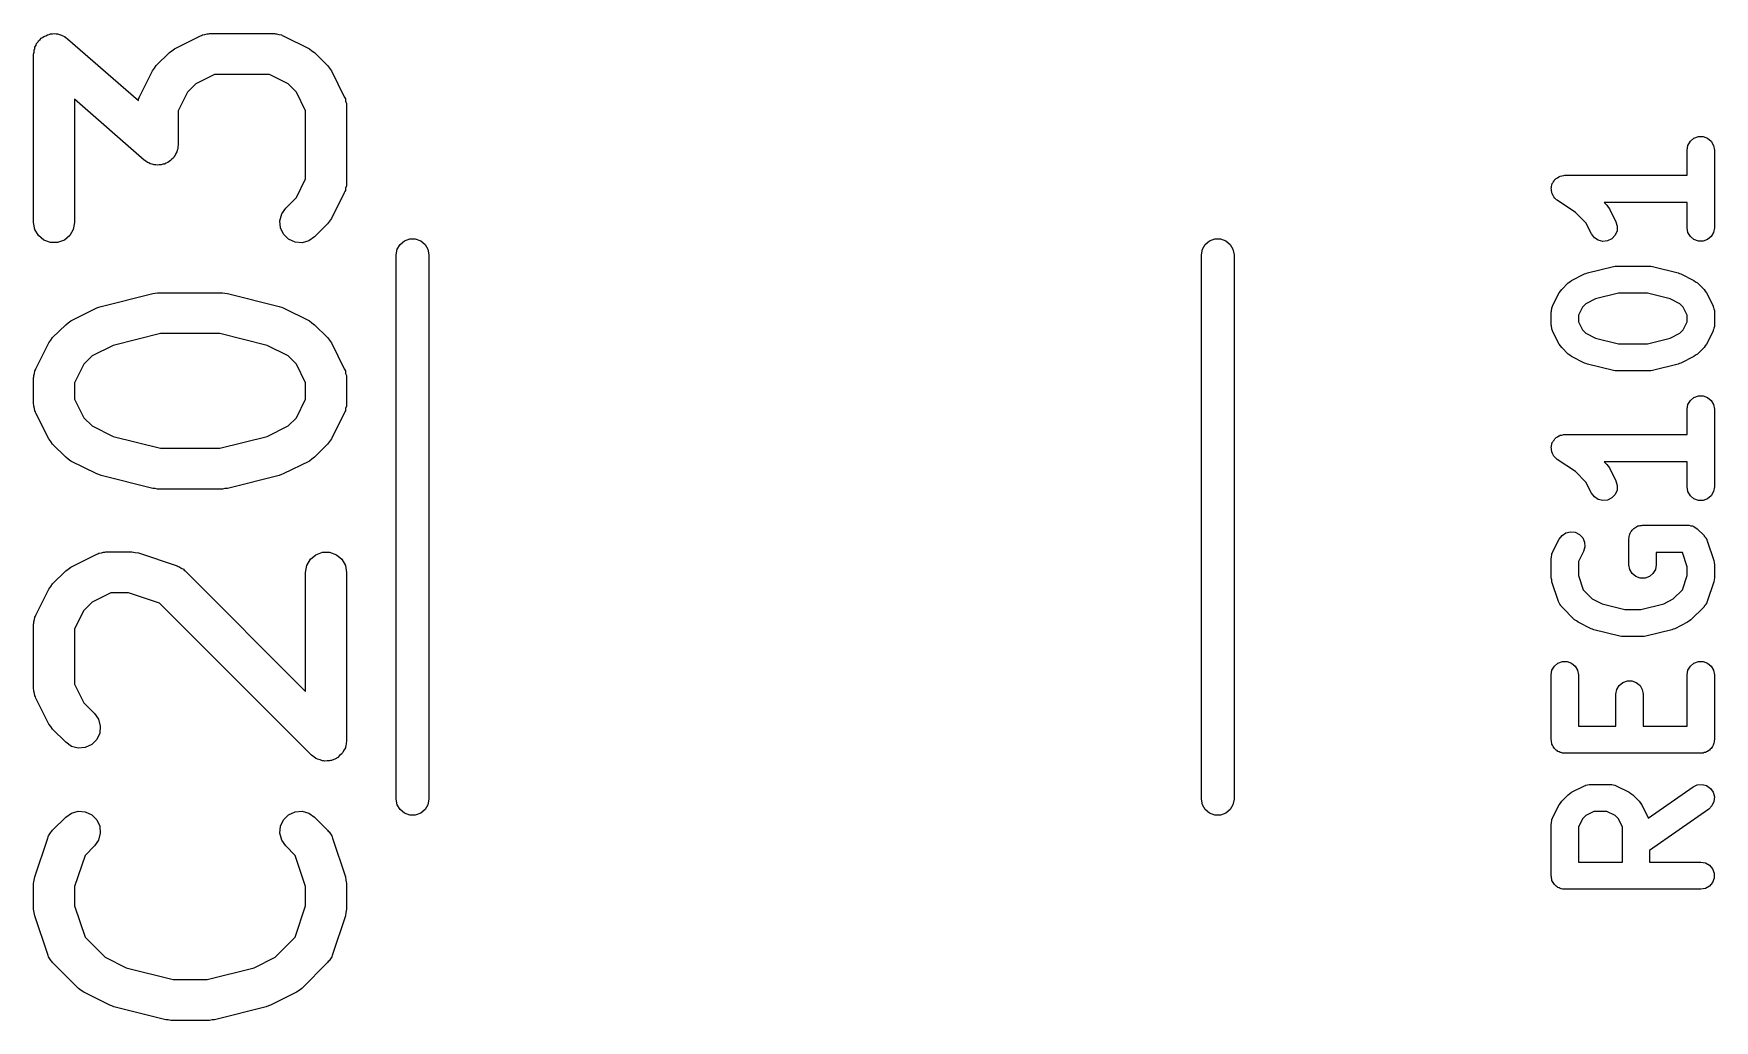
# Model space of a CAD drawing. Extents: x 142.1 to 238.7, y -137.2 to -60.7.
# Drawn here: x 162.21 to 168.39, y -72.69 to -69.07 of the extents above; entities that cross this region are included whole.
import ezdxf

# ---------------------------------------------------------------- set-up
doc = ezdxf.new("R2010")
doc.units = 0
doc.header["$MEASUREMENT"] = 0
doc.layers.add('BLACK', color=7, linetype='CONTINUOUS')

msp = doc.modelspace()

# ---------------------------------------------------------------- linework, layer by layer
at = {"layer": 'Black'}
for p, q in [((162.235, -69.0835), (162.24, -69.0807)), ((162.24, -69.0807), (162.245, -69.077)), ((162.245, -69.077), (162.252, -69.0744)), ((162.252, -69.0744), (162.258, -69.0709)), ((162.258, -69.0709), (162.264, -69.07)), ((162.264, -69.07), (162.269, -69.068)), ((162.269, -69.068), (162.277, -69.068)), ((162.277, -69.068), (162.284, -69.0669)), ((162.284, -69.0669), (162.29, -69.068)), ((162.29, -69.068), (162.295, -69.068)), ((162.295, -69.068), (162.302, -69.0706)), ((162.302, -69.0706), (162.309, -69.072)), ((162.309, -69.072), (162.314, -69.075)), ((162.314, -69.075), (162.32, -69.077)), ((162.32, -69.077), (162.325, -69.0817)), ((162.725, -69.1224), (162.82, -69.0748)), ((162.82, -69.0748), (162.824, -69.0736)), ((162.824, -69.0736), (162.828, -69.0714)), ((162.828, -69.0714), (162.837, -69.0699)), ((162.837, -69.0699), (162.845, -69.0674)), ((162.845, -69.0674), (162.85, -69.0677)), ((162.85, -69.0677), (162.854, -69.0669)), ((162.854, -69.0669), (163.092, -69.0669)), ((163.092, -69.0669), (163.096, -69.0677)), ((163.096, -69.0677), (163.1, -69.0674)), ((163.1, -69.0674), (163.109, -69.0699)), ((163.109, -69.0699), (163.118, -69.0714)), ((163.118, -69.0714), (163.121, -69.0736)), ((163.121, -69.0736), (163.125, -69.0748)), ((163.125, -69.0748), (163.221, -69.1224)), ((162.207, -69.1419), (162.209, -69.1347)), ((162.207, -69.761), (162.207, -69.1419)), ((162.209, -69.1274), (162.211, -69.122)), ((162.209, -69.1347), (162.209, -69.1274)), ((162.211, -69.122), (162.212, -69.1163)), ((162.212, -69.1163), (162.216, -69.1099)), ((162.216, -69.1099), (162.218, -69.1031)), ((162.218, -69.1031), (162.222, -69.0987)), ((162.222, -69.0987), (162.225, -69.0937)), ((162.225, -69.0937), (162.231, -69.089)), ((162.231, -69.089), (162.235, -69.0835)), ((162.325, -69.0817), (162.332, -69.0855)), ((162.332, -69.0855), (162.592, -69.313)), ((162.658, -69.1841), (162.706, -69.1365)), ((162.706, -69.1365), (162.715, -69.1296)), ((162.715, -69.1296), (162.725, -69.1224)), ((163.221, -69.1224), (163.23, -69.1296)), ((163.23, -69.1296), (163.24, -69.1365)), ((163.24, -69.1365), (163.288, -69.1841)), ((162.596, -69.2988), (162.644, -69.2036)), ((162.644, -69.2036), (162.651, -69.1939)), ((162.651, -69.1939), (162.658, -69.1841)), ((163.288, -69.1841), (163.295, -69.1939)), ((163.295, -69.1939), (163.302, -69.2036)), ((163.302, -69.2036), (163.349, -69.2988)), ((162.803, -69.2512), (162.773, -69.2816)), ((162.872, -69.2169), (162.803, -69.2512)), ((163.074, -69.2169), (162.872, -69.2169)), ((163.143, -69.2512), (163.074, -69.2169)), ((163.173, -69.2816), (163.143, -69.2512)), ((162.614, -69.5317), (162.357, -69.3072)), ((162.357, -69.3072), (162.357, -69.761)), ((162.592, -69.313), (162.593, -69.3067)), ((162.593, -69.3067), (162.595, -69.303)), ((162.595, -69.303), (162.596, -69.2988)), ((162.773, -69.2816), (162.738, -69.3501)), ((163.207, -69.3501), (163.173, -69.2816)), ((163.349, -69.2988), (163.351, -69.303)), ((163.351, -69.303), (163.353, -69.3067)), ((163.353, -69.3067), (163.354, -69.3154)), ((163.354, -69.3154), (163.357, -69.3238)), ((163.357, -69.3238), (163.357, -69.3281)), ((163.357, -69.3281), (163.357, -69.3324)), ((162.738, -69.3501), (162.738, -69.4752)), ((163.207, -69.6004), (163.207, -69.3501)), ((163.357, -69.3324), (163.357, -69.6181)), ((168.298, -69.4626), (168.311, -69.4515)), ((168.311, -69.4515), (168.328, -69.4455)), ((168.328, -69.4455), (168.345, -69.4455)), ((168.345, -69.4455), (168.361, -69.4515)), ((168.361, -69.4515), (168.374, -69.4626)), ((162.73, -69.5072), (162.727, -69.5141)), ((162.734, -69.5009), (162.73, -69.5072)), ((162.735, -69.4952), (162.734, -69.5009)), ((162.737, -69.4898), (162.735, -69.4952)), ((162.738, -69.4752), (162.737, -69.4825)), ((162.737, -69.4825), (162.737, -69.4898)), ((168.286, -69.4948), (168.289, -69.4777)), ((168.286, -69.5876), (168.286, -69.4948)), ((168.289, -69.4777), (168.298, -69.4626)), ((168.374, -69.4626), (168.383, -69.4777)), ((168.383, -69.4777), (168.386, -69.4948)), ((168.386, -69.4948), (168.386, -69.7805)), ((162.62, -69.5355), (162.614, -69.5317)), ((162.626, -69.5402), (162.62, -69.5355)), ((162.631, -69.5422), (162.626, -69.5402)), ((162.636, -69.5452), (162.631, -69.5422)), ((162.643, -69.5466), (162.636, -69.5452)), ((162.65, -69.5491), (162.643, -69.5466)), ((162.656, -69.5491), (162.65, -69.5491)), ((162.662, -69.5502), (162.656, -69.5491)), ((162.669, -69.5491), (162.662, -69.5502)), ((162.676, -69.5491), (162.669, -69.5491)), ((162.682, -69.5471), (162.676, -69.5491)), ((162.688, -69.5462), (162.682, -69.5471)), ((162.694, -69.5427), (162.688, -69.5462)), ((162.701, -69.5402), (162.694, -69.5427)), ((162.705, -69.5365), (162.701, -69.5402)), ((162.71, -69.5337), (162.705, -69.5365)), ((162.715, -69.5282), (162.71, -69.5337)), ((162.721, -69.5234), (162.715, -69.5282)), ((162.724, -69.5184), (162.721, -69.5234)), ((162.727, -69.5141), (162.724, -69.5184)), ((163.173, -69.6689), (163.207, -69.6004)), ((163.354, -69.6351), (163.353, -69.6437)), ((163.357, -69.6267), (163.354, -69.6351)), ((163.357, -69.6181), (163.357, -69.6224)), ((163.357, -69.6224), (163.357, -69.6267)), ((167.786, -69.6344), (167.787, -69.6317)), ((167.787, -69.6403), (167.786, -69.6344)), ((167.787, -69.6289), (167.789, -69.6233)), ((167.787, -69.6317), (167.787, -69.6289)), ((167.789, -69.6233), (167.79, -69.6175)), ((167.79, -69.6175), (167.792, -69.6152)), ((167.792, -69.6152), (167.793, -69.6126)), ((167.793, -69.6126), (167.797, -69.608)), ((167.797, -69.608), (167.8, -69.6031)), ((167.8, -69.6031), (167.802, -69.6014)), ((167.802, -69.6014), (167.804, -69.5993)), ((167.804, -69.5993), (167.809, -69.5963)), ((167.809, -69.5963), (167.814, -69.5928)), ((167.814, -69.5928), (167.817, -69.592)), ((167.817, -69.592), (167.819, -69.5906)), ((167.819, -69.5906), (167.825, -69.5896)), ((167.825, -69.5896), (167.831, -69.5879)), ((167.831, -69.5879), (167.833, -69.5881)), ((167.833, -69.5881), (167.836, -69.5876)), ((167.836, -69.5876), (168.286, -69.5876)), ((163.134, -69.7079), (163.173, -69.6689)), ((163.349, -69.6516), (163.302, -69.7469)), ((163.351, -69.6475), (163.349, -69.6516)), ((163.353, -69.6437), (163.351, -69.6475)), ((167.787, -69.6463), (167.787, -69.6403)), ((167.788, -69.6489), (167.787, -69.6463)), ((167.788, -69.6517), (167.788, -69.6489)), ((167.791, -69.657), (167.788, -69.6517)), ((167.793, -69.6626), (167.791, -69.657)), ((167.795, -69.6647), (167.793, -69.6626)), ((167.796, -69.6672), (167.795, -69.6647)), ((167.8, -69.6714), (167.796, -69.6672)), ((167.804, -69.6759), (167.8, -69.6714)), ((167.806, -69.6773), (167.804, -69.6759)), ((167.808, -69.6792), (167.806, -69.6773)), ((167.876, -69.7241), (167.808, -69.6792)), ((168.286, -69.6876), (167.981, -69.6876)), ((167.981, -69.6876), (167.991, -69.6975)), ((167.991, -69.6975), (167.995, -69.7041)), ((168.286, -69.7805), (168.286, -69.6876)), ((163.112, -69.7544), (163.119, -69.7293)), ((163.115, -69.7804), (163.112, -69.7544)), ((163.119, -69.7293), (163.134, -69.7079)), ((163.295, -69.7565), (163.288, -69.7664)), ((163.302, -69.7469), (163.295, -69.7565)), ((167.914, -69.7625), (167.876, -69.7241)), ((167.995, -69.7041), (168, -69.7105)), ((168, -69.7105), (168.024, -69.7581)), ((168.024, -69.7581), (168.029, -69.7748)), ((162.212, -69.7866), (162.207, -69.761)), ((162.225, -69.8092), (162.212, -69.7866)), ((162.245, -69.8259), (162.225, -69.8092)), ((162.34, -69.8092), (162.32, -69.8259)), ((162.353, -69.7866), (162.34, -69.8092)), ((162.357, -69.761), (162.353, -69.7866)), ((163.126, -69.804), (163.115, -69.7804)), ((163.144, -69.8224), (163.126, -69.804)), ((163.168, -69.8334), (163.144, -69.8224)), ((163.24, -69.814), (163.219, -69.8289)), ((163.288, -69.7664), (163.24, -69.814)), ((163.57, -69.828), (163.59, -69.8209)), ((163.59, -69.8209), (163.61, -69.8209)), ((163.61, -69.8209), (163.63, -69.828)), ((166.53, -69.828), (166.55, -69.8209)), ((166.55, -69.8209), (166.57, -69.8209)), ((166.57, -69.8209), (166.59, -69.828)), ((167.934, -69.8028), (167.914, -69.7625)), ((167.945, -69.8168), (167.934, -69.8028)), ((167.959, -69.8264), (167.945, -69.8168)), ((168.009, -69.8206), (167.993, -69.8284)), ((168.021, -69.808), (168.009, -69.8206)), ((168.028, -69.7921), (168.021, -69.808)), ((168.029, -69.7748), (168.028, -69.7921)), ((168.289, -69.7976), (168.286, -69.7805)), ((168.298, -69.8126), (168.289, -69.7976)), ((168.311, -69.8238), (168.298, -69.8126)), ((168.374, -69.8126), (168.361, -69.8238)), ((168.383, -69.7976), (168.374, -69.8126)), ((168.386, -69.7805), (168.383, -69.7976)), ((162.269, -69.8348), (162.245, -69.8259)), ((162.295, -69.8348), (162.269, -69.8348)), ((162.32, -69.8259), (162.295, -69.8348)), ((163.194, -69.8357), (163.168, -69.8334)), ((163.219, -69.8289), (163.194, -69.8357)), ((163.54, -69.88), (163.544, -69.8595)), ((163.54, -71.88), (163.54, -69.88)), ((163.544, -69.8595), (163.554, -69.8414)), ((163.554, -69.8414), (163.57, -69.828)), ((163.63, -69.828), (163.646, -69.8414)), ((163.646, -69.8414), (163.656, -69.8595)), ((163.656, -69.8595), (163.66, -69.88)), ((163.66, -69.88), (163.66, -71.88)), ((166.5, -69.88), (166.504, -69.8595)), ((166.5, -71.88), (166.5, -69.88)), ((166.504, -69.8595), (166.514, -69.8414)), ((166.514, -69.8414), (166.53, -69.828)), ((166.59, -69.828), (166.606, -69.8414)), ((166.606, -69.8414), (166.616, -69.8595)), ((166.616, -69.8595), (166.62, -69.88)), ((166.62, -69.88), (166.62, -71.88)), ((167.976, -69.8304), (167.959, -69.8264)), ((167.993, -69.8284), (167.976, -69.8304)), ((168.328, -69.8297), (168.311, -69.8238)), ((168.345, -69.8297), (168.328, -69.8297)), ((168.361, -69.8238), (168.345, -69.8297)), ((167.919, -69.9463), (168.015, -69.9224)), ((168.015, -69.9224), (168.021, -69.922)), ((168.021, -69.922), (168.027, -69.921)), ((168.027, -69.921), (168.146, -69.921)), ((168.146, -69.921), (168.152, -69.922)), ((168.152, -69.922), (168.158, -69.9224)), ((168.158, -69.9224), (168.253, -69.9463)), ((167.82, -70.0136), (167.825, -70.007)), ((167.825, -70.007), (167.848, -69.9832)), ((167.848, -69.9832), (167.855, -69.9786)), ((167.855, -69.9786), (167.861, -69.9738)), ((167.861, -69.9738), (167.909, -69.95)), ((167.909, -69.95), (167.914, -69.9485)), ((167.914, -69.9485), (167.919, -69.9463)), ((168.253, -69.9463), (168.258, -69.9485)), ((168.258, -69.9485), (168.263, -69.95)), ((168.263, -69.95), (168.311, -69.9738)), ((168.311, -69.9738), (168.317, -69.9786)), ((168.317, -69.9786), (168.324, -69.9832)), ((168.324, -69.9832), (168.348, -70.007)), ((168.348, -70.007), (168.352, -70.0136)), ((162.447, -70.0725), (162.455, -70.0691)), ((162.455, -70.0691), (162.645, -70.0215)), ((162.645, -70.0215), (162.654, -70.0209)), ((162.654, -70.0209), (162.663, -70.0193)), ((162.663, -70.0193), (162.901, -70.0193)), ((162.901, -70.0193), (162.91, -70.0209)), ((162.91, -70.0209), (162.92, -70.0215)), ((162.92, -70.0215), (163.11, -70.0691)), ((163.11, -70.0691), (163.118, -70.0725)), ((167.791, -70.0676), (167.815, -70.02)), ((167.791, -70.0704), (167.791, -70.0676)), ((167.815, -70.02), (167.82, -70.0136)), ((167.913, -70.0597), (167.901, -70.072)), ((167.949, -70.0419), (167.913, -70.0597)), ((168.033, -70.021), (167.949, -70.0419)), ((168.14, -70.021), (168.033, -70.021)), ((168.224, -70.0419), (168.14, -70.021)), ((168.259, -70.0597), (168.224, -70.0419)), ((168.271, -70.072), (168.259, -70.0597)), ((168.352, -70.0136), (168.357, -70.02)), ((168.357, -70.02), (168.381, -70.0676)), ((168.381, -70.0676), (168.382, -70.0704)), ((162.325, -70.1365), (162.334, -70.1296)), ((162.334, -70.1296), (162.344, -70.1224)), ((162.344, -70.1224), (162.439, -70.0748)), ((162.439, -70.0748), (162.447, -70.0725)), ((163.118, -70.0725), (163.125, -70.0748)), ((163.125, -70.0748), (163.221, -70.1224)), ((163.221, -70.1224), (163.23, -70.1296)), ((163.23, -70.1296), (163.24, -70.1365)), ((167.786, -70.09), (167.787, -70.0872)), ((167.786, -70.1376), (167.786, -70.09)), ((167.787, -70.0843), (167.788, -70.0787)), ((167.787, -70.0872), (167.787, -70.0843)), ((167.788, -70.0787), (167.789, -70.0729)), ((167.789, -70.0729), (167.791, -70.0704)), ((167.901, -70.072), (167.886, -70.1018)), ((167.886, -70.1018), (167.886, -70.1258)), ((167.886, -70.1258), (167.901, -70.1556)), ((168.286, -70.1018), (168.271, -70.072)), ((168.271, -70.1556), (168.286, -70.1258)), ((168.286, -70.1258), (168.286, -70.1018)), ((168.382, -70.0704), (168.383, -70.0729)), ((168.383, -70.0729), (168.384, -70.0787)), ((168.384, -70.0787), (168.386, -70.0843)), ((168.386, -70.0843), (168.386, -70.0872)), ((168.386, -70.0872), (168.386, -70.09)), ((168.386, -70.09), (168.386, -70.1376)), ((162.27, -70.1939), (162.277, -70.1841)), ((162.277, -70.1841), (162.325, -70.1365)), ((162.673, -70.1693), (162.499, -70.2127)), ((162.892, -70.1693), (162.673, -70.1693)), ((163.066, -70.2127), (162.892, -70.1693)), ((163.24, -70.1365), (163.288, -70.1841)), ((163.288, -70.1841), (163.295, -70.1939)), ((167.787, -70.1405), (167.786, -70.1376)), ((167.787, -70.1433), (167.787, -70.1405)), ((167.788, -70.1489), (167.787, -70.1433)), ((167.789, -70.1547), (167.788, -70.1489)), ((167.791, -70.1572), (167.789, -70.1547)), ((167.791, -70.16), (167.791, -70.1572)), ((167.815, -70.2076), (167.791, -70.16)), ((167.901, -70.1556), (167.913, -70.168)), ((167.913, -70.168), (167.949, -70.1857)), ((167.949, -70.1857), (168.033, -70.2067)), ((168.14, -70.2067), (168.223, -70.1857)), ((168.223, -70.1857), (168.259, -70.168)), ((168.259, -70.168), (168.271, -70.1556)), ((168.381, -70.16), (168.357, -70.2076)), ((168.382, -70.1572), (168.381, -70.16)), ((168.383, -70.1547), (168.382, -70.1572)), ((168.384, -70.1489), (168.383, -70.1547)), ((168.386, -70.1433), (168.384, -70.1489)), ((168.386, -70.1376), (168.386, -70.1405)), ((168.386, -70.1405), (168.386, -70.1433)), ((162.215, -70.2988), (162.263, -70.2036)), ((162.263, -70.2036), (162.27, -70.1939)), ((162.422, -70.2512), (162.392, -70.2816)), ((162.499, -70.2127), (162.422, -70.2512)), ((163.143, -70.2512), (163.066, -70.2127)), ((163.173, -70.2816), (163.143, -70.2512)), ((163.295, -70.1939), (163.302, -70.2036)), ((163.302, -70.2036), (163.349, -70.2988)), ((167.82, -70.214), (167.815, -70.2076)), ((167.825, -70.2206), (167.82, -70.214)), ((167.848, -70.2444), (167.825, -70.2206)), ((167.855, -70.249), (167.848, -70.2444)), ((167.861, -70.2538), (167.855, -70.249)), ((167.909, -70.2776), (167.861, -70.2538)), ((168.033, -70.2067), (168.14, -70.2067)), ((168.311, -70.2538), (168.263, -70.2776)), ((168.317, -70.249), (168.311, -70.2538)), ((168.324, -70.2444), (168.317, -70.249)), ((168.348, -70.2206), (168.324, -70.2444)), ((168.352, -70.214), (168.348, -70.2206)), ((168.357, -70.2076), (168.352, -70.214)), ((162.208, -70.3238), (162.21, -70.3154)), ((162.21, -70.3154), (162.212, -70.3067)), ((162.212, -70.3067), (162.214, -70.303)), ((162.214, -70.303), (162.215, -70.2988)), ((162.392, -70.2816), (162.357, -70.3501)), ((163.207, -70.3501), (163.173, -70.2816)), ((163.349, -70.2988), (163.351, -70.303)), ((163.351, -70.303), (163.353, -70.3067)), ((163.353, -70.3067), (163.354, -70.3154)), ((163.354, -70.3154), (163.357, -70.3238)), ((167.914, -70.2791), (167.909, -70.2776)), ((167.919, -70.2814), (167.914, -70.2791)), ((168.015, -70.3052), (167.919, -70.2814)), ((168.021, -70.3056), (168.015, -70.3052)), ((168.027, -70.3067), (168.021, -70.3056)), ((168.146, -70.3067), (168.027, -70.3067)), ((168.152, -70.3056), (168.146, -70.3067)), ((168.158, -70.3052), (168.152, -70.3056)), ((168.253, -70.2814), (168.158, -70.3052)), ((168.258, -70.2791), (168.253, -70.2814)), ((168.263, -70.2776), (168.258, -70.2791)), ((162.207, -70.3324), (162.208, -70.3281)), ((162.207, -70.4276), (162.207, -70.3324)), ((162.208, -70.3281), (162.208, -70.3238)), ((162.357, -70.3501), (162.357, -70.4099)), ((163.207, -70.4099), (163.207, -70.3501)), ((163.357, -70.3238), (163.357, -70.3281)), ((163.357, -70.3281), (163.357, -70.3324)), ((163.357, -70.3324), (163.357, -70.4276)), ((162.208, -70.4319), (162.207, -70.4276)), ((162.208, -70.4362), (162.208, -70.4319)), ((162.21, -70.4446), (162.208, -70.4362)), ((162.357, -70.4099), (162.392, -70.4784)), ((163.173, -70.4784), (163.207, -70.4099)), ((163.357, -70.4362), (163.354, -70.4446)), ((163.357, -70.4276), (163.357, -70.4319)), ((163.357, -70.4319), (163.357, -70.4362)), ((168.286, -70.4471), (168.289, -70.43)), ((168.289, -70.43), (168.298, -70.415)), ((168.298, -70.415), (168.311, -70.4038)), ((168.311, -70.4038), (168.328, -70.3979)), ((168.328, -70.3979), (168.345, -70.3979)), ((168.345, -70.3979), (168.361, -70.4038)), ((168.361, -70.4038), (168.374, -70.415)), ((168.374, -70.415), (168.383, -70.43)), ((168.383, -70.43), (168.386, -70.4471)), ((162.212, -70.4533), (162.21, -70.4446)), ((162.214, -70.457), (162.212, -70.4533)), ((162.215, -70.4612), (162.214, -70.457)), ((162.263, -70.5564), (162.215, -70.4612)), ((162.392, -70.4784), (162.422, -70.5088)), ((163.143, -70.5088), (163.173, -70.4784)), ((163.349, -70.4612), (163.302, -70.5564)), ((163.351, -70.457), (163.349, -70.4612)), ((163.353, -70.4533), (163.351, -70.457)), ((163.354, -70.4446), (163.353, -70.4533)), ((168.286, -70.54), (168.286, -70.4471)), ((168.386, -70.4471), (168.386, -70.7329)), ((162.27, -70.5661), (162.263, -70.5564)), ((162.422, -70.5088), (162.499, -70.5473)), ((162.499, -70.5473), (162.673, -70.5907)), ((162.892, -70.5907), (163.066, -70.5473)), ((163.066, -70.5473), (163.143, -70.5088)), ((163.302, -70.5564), (163.295, -70.5661)), ((167.793, -70.565), (167.797, -70.5604)), ((167.797, -70.5604), (167.8, -70.5555)), ((167.8, -70.5555), (167.802, -70.5538)), ((167.802, -70.5538), (167.804, -70.5517)), ((167.804, -70.5517), (167.809, -70.5487)), ((167.809, -70.5487), (167.814, -70.5452)), ((167.814, -70.5452), (167.817, -70.5444)), ((167.817, -70.5444), (167.819, -70.543)), ((167.819, -70.543), (167.825, -70.542)), ((167.825, -70.542), (167.831, -70.5403)), ((167.831, -70.5403), (167.833, -70.5405)), ((167.833, -70.5405), (167.836, -70.54)), ((167.836, -70.54), (168.286, -70.54)), ((162.277, -70.5759), (162.27, -70.5661)), ((162.325, -70.6235), (162.277, -70.5759)), ((162.334, -70.6304), (162.325, -70.6235)), ((162.673, -70.5907), (162.892, -70.5907)), ((163.24, -70.6235), (163.23, -70.6304)), ((163.288, -70.5759), (163.24, -70.6235)), ((163.295, -70.5661), (163.288, -70.5759)), ((167.786, -70.5868), (167.787, -70.5841)), ((167.787, -70.5927), (167.786, -70.5868)), ((167.787, -70.5813), (167.789, -70.5757)), ((167.787, -70.5841), (167.787, -70.5813)), ((167.787, -70.5987), (167.787, -70.5927)), ((167.788, -70.6013), (167.787, -70.5987)), ((167.788, -70.604), (167.788, -70.6013)), ((167.791, -70.6094), (167.788, -70.604)), ((167.789, -70.5757), (167.79, -70.5699)), ((167.79, -70.5699), (167.792, -70.5676)), ((167.793, -70.615), (167.791, -70.6094)), ((167.792, -70.5676), (167.793, -70.565)), ((167.795, -70.6171), (167.793, -70.615)), ((167.796, -70.6196), (167.795, -70.6171)), ((167.8, -70.6237), (167.796, -70.6196)), ((167.804, -70.6283), (167.8, -70.6237)), ((162.344, -70.6376), (162.334, -70.6304)), ((162.439, -70.6852), (162.344, -70.6376)), ((162.447, -70.6875), (162.439, -70.6852)), ((162.455, -70.6909), (162.447, -70.6875)), ((163.118, -70.6875), (163.11, -70.6909)), ((163.125, -70.6852), (163.118, -70.6875)), ((163.221, -70.6376), (163.125, -70.6852)), ((163.23, -70.6304), (163.221, -70.6376)), ((167.806, -70.6297), (167.804, -70.6283)), ((167.808, -70.6316), (167.806, -70.6297)), ((167.876, -70.6765), (167.808, -70.6316)), ((167.914, -70.7149), (167.876, -70.6765)), ((168.286, -70.64), (167.981, -70.64)), ((167.981, -70.64), (167.991, -70.6499)), ((167.991, -70.6499), (167.995, -70.6564)), ((167.995, -70.6564), (168, -70.6629)), ((168, -70.6629), (168.024, -70.7105)), ((168.286, -70.7329), (168.286, -70.64)), ((162.645, -70.7385), (162.455, -70.6909)), ((162.654, -70.7391), (162.645, -70.7385)), ((162.663, -70.7407), (162.654, -70.7391)), ((162.901, -70.7407), (162.663, -70.7407)), ((162.91, -70.7391), (162.901, -70.7407)), ((162.92, -70.7385), (162.91, -70.7391)), ((163.11, -70.6909), (162.92, -70.7385)), ((167.934, -70.7552), (167.914, -70.7149)), ((168.028, -70.7445), (168.021, -70.7604)), ((168.024, -70.7105), (168.029, -70.7271)), ((168.029, -70.7271), (168.028, -70.7445)), ((168.289, -70.75), (168.286, -70.7329)), ((168.386, -70.7329), (168.383, -70.75)), ((167.945, -70.7692), (167.934, -70.7552)), ((167.959, -70.7787), (167.945, -70.7692)), ((167.976, -70.7828), (167.959, -70.7787)), ((167.993, -70.7808), (167.976, -70.7828)), ((168.009, -70.773), (167.993, -70.7808)), ((168.021, -70.7604), (168.009, -70.773)), ((168.298, -70.765), (168.289, -70.75)), ((168.311, -70.7762), (168.298, -70.765)), ((168.328, -70.7821), (168.311, -70.7762)), ((168.345, -70.7821), (168.328, -70.7821)), ((168.361, -70.7762), (168.345, -70.7821)), ((168.374, -70.765), (168.361, -70.7762)), ((168.383, -70.75), (168.374, -70.765)), ((167.791, -70.9724), (167.815, -70.9248)), ((167.815, -70.9248), (167.826, -70.9108)), ((167.826, -70.9108), (167.84, -70.9013)), ((167.84, -70.9013), (167.857, -70.8972)), ((167.857, -70.8972), (167.874, -70.8992)), ((167.874, -70.8992), (167.89, -70.907)), ((167.89, -70.907), (167.902, -70.9196)), ((167.902, -70.9196), (167.909, -70.9355)), ((168.072, -70.9233), (168.073, -70.919)), ((168.072, -71.0186), (168.072, -70.9233)), ((168.073, -70.9146), (168.074, -70.9105)), ((168.073, -70.919), (168.073, -70.9146)), ((168.074, -70.9105), (168.075, -70.9062)), ((168.075, -70.9062), (168.077, -70.9024)), ((168.077, -70.9024), (168.079, -70.8983)), ((168.079, -70.8983), (168.081, -70.895)), ((168.081, -70.895), (168.084, -70.8912)), ((168.084, -70.8912), (168.087, -70.8884)), ((168.087, -70.8884), (168.09, -70.885)), ((168.09, -70.885), (168.094, -70.8828)), ((168.094, -70.8828), (168.097, -70.88)), ((168.097, -70.88), (168.101, -70.8785)), ((168.101, -70.8785), (168.105, -70.8763)), ((168.105, -70.8763), (168.109, -70.8756)), ((168.109, -70.8756), (168.113, -70.8741)), ((168.113, -70.8741), (168.118, -70.8741)), ((168.118, -70.8741), (168.122, -70.8733)), ((168.122, -70.8733), (168.289, -70.8733)), ((168.289, -70.8733), (168.291, -70.8737)), ((168.291, -70.8737), (168.293, -70.8735)), ((168.293, -70.8735), (168.299, -70.8752)), ((168.299, -70.8752), (168.306, -70.8763)), ((168.306, -70.8763), (168.308, -70.8774)), ((168.308, -70.8774), (168.31, -70.878)), ((168.31, -70.878), (168.315, -70.8818)), ((168.315, -70.8818), (168.321, -70.885)), ((168.321, -70.885), (168.322, -70.8867)), ((168.322, -70.8867), (168.324, -70.888)), ((168.324, -70.888), (168.348, -70.9118)), ((168.348, -70.9118), (168.349, -70.9141)), ((168.349, -70.9141), (168.352, -70.9161)), ((168.352, -70.9161), (168.354, -70.9212)), ((168.354, -70.9212), (168.358, -70.926)), ((168.358, -70.926), (168.358, -70.9288)), ((168.358, -70.9288), (168.36, -70.9313)), ((168.36, -70.9313), (168.384, -71.0028)), ((162.344, -71.0272), (162.439, -70.9796)), ((162.439, -70.9796), (162.443, -70.9784)), ((162.443, -70.9784), (162.447, -70.9762)), ((162.447, -70.9762), (162.456, -70.9747)), ((162.456, -70.9747), (162.464, -70.9722)), ((162.464, -70.9722), (162.469, -70.9724)), ((162.469, -70.9724), (162.473, -70.9717)), ((162.473, -70.9717), (162.568, -70.9717)), ((162.568, -70.9717), (162.58, -70.9738)), ((162.58, -70.9738), (162.592, -70.9755)), ((162.592, -70.9755), (162.735, -71.0231)), ((163.225, -70.9985), (163.245, -70.9817)), ((163.245, -70.9817), (163.269, -70.9728)), ((163.269, -70.9728), (163.295, -70.9728)), ((163.295, -70.9728), (163.32, -70.9817)), ((163.32, -70.9817), (163.34, -70.9985)), ((167.786, -70.9948), (167.787, -70.9919)), ((167.786, -71.0662), (167.786, -70.9948)), ((167.787, -70.989), (167.788, -70.9834)), ((167.787, -70.9919), (167.787, -70.989)), ((167.788, -70.9834), (167.789, -70.9777)), ((167.789, -70.9777), (167.791, -70.9752)), ((167.791, -70.9752), (167.791, -70.9724)), ((167.905, -70.9695), (167.886, -71.0066)), ((167.91, -70.9529), (167.905, -70.9695)), ((167.909, -70.9355), (167.91, -70.9529)), ((168.268, -70.9733), (168.172, -70.9733)), ((168.172, -70.9733), (168.172, -71.0186)), ((168.269, -70.9742), (168.268, -70.9733)), ((168.286, -71.0267), (168.269, -70.9742)), ((162.277, -71.0889), (162.325, -71.0413)), ((162.325, -71.0413), (162.334, -71.0344)), ((162.334, -71.0344), (162.344, -71.0272)), ((162.735, -71.0231), (162.738, -71.0252)), ((162.738, -71.0252), (162.743, -71.0263)), ((162.743, -71.0263), (162.75, -71.0314)), ((162.75, -71.0314), (162.758, -71.0355)), ((162.758, -71.0355), (162.76, -71.0388)), ((162.76, -71.0388), (162.764, -71.0413)), ((162.764, -71.0413), (163.207, -71.4846)), ((163.207, -71.0467), (163.212, -71.021)), ((163.207, -71.4846), (163.207, -71.0467)), ((163.212, -71.021), (163.225, -70.9985)), ((163.34, -70.9985), (163.353, -71.021)), ((163.353, -71.021), (163.357, -71.0467)), ((163.357, -71.0467), (163.357, -71.6657)), ((167.886, -71.0066), (167.886, -71.0581)), ((167.886, -71.0581), (167.904, -71.1106)), ((168.075, -71.0357), (168.072, -71.0186)), ((168.084, -71.0507), (168.075, -71.0357)), ((168.097, -71.0619), (168.084, -71.0507)), ((168.16, -71.0507), (168.147, -71.0619)), ((168.169, -71.0357), (168.16, -71.0507)), ((168.172, -71.0186), (168.169, -71.0357)), ((168.269, -71.1106), (168.286, -71.0581)), ((168.286, -71.0581), (168.286, -71.0267)), ((168.384, -71.0028), (168.385, -71.0107)), ((168.385, -71.0107), (168.386, -71.0186)), ((168.386, -71.0186), (168.386, -71.0662)), ((162.215, -71.2036), (162.263, -71.1084)), ((162.263, -71.1084), (162.27, -71.0987)), ((162.27, -71.0987), (162.277, -71.0889)), ((167.788, -71.0741), (167.786, -71.0662)), ((167.789, -71.082), (167.788, -71.0741)), ((167.813, -71.1534), (167.789, -71.082)), ((167.904, -71.1106), (167.937, -71.1441)), ((168.113, -71.0678), (168.097, -71.0619)), ((168.131, -71.0678), (168.113, -71.0678)), ((168.147, -71.0619), (168.131, -71.0678)), ((168.235, -71.1441), (168.269, -71.1106)), ((168.384, -71.082), (168.36, -71.1534)), ((168.385, -71.0741), (168.384, -71.082)), ((168.386, -71.0662), (168.385, -71.0741)), ((162.422, -71.1559), (162.392, -71.1863)), ((162.491, -71.1217), (162.422, -71.1559)), ((162.556, -71.1217), (162.491, -71.1217)), ((162.67, -71.1598), (162.556, -71.1217)), ((163.229, -71.7187), (162.67, -71.1598)), ((167.814, -71.156), (167.813, -71.1534)), ((167.815, -71.1587), (167.814, -71.156)), ((167.818, -71.1635), (167.815, -71.1587)), ((167.821, -71.1687), (167.818, -71.1635)), ((167.823, -71.1706), (167.821, -71.1687)), ((167.825, -71.173), (167.823, -71.1706)), ((167.872, -71.2206), (167.825, -71.173)), ((167.937, -71.1441), (167.973, -71.1619)), ((167.973, -71.1619), (168.057, -71.1829)), ((168.116, -71.1829), (168.2, -71.1619)), ((168.2, -71.1619), (168.235, -71.1441)), ((168.348, -71.173), (168.3, -71.2206)), ((168.349, -71.1706), (168.348, -71.173)), ((168.352, -71.1687), (168.349, -71.1706)), ((168.354, -71.1635), (168.352, -71.1687)), ((168.358, -71.1587), (168.354, -71.1635)), ((168.36, -71.1534), (168.358, -71.156)), ((168.358, -71.156), (168.358, -71.1587)), ((162.207, -71.2371), (162.208, -71.2329)), ((162.207, -71.4752), (162.207, -71.2371)), ((162.208, -71.2286), (162.21, -71.2201)), ((162.208, -71.2329), (162.208, -71.2286)), ((162.21, -71.2201), (162.212, -71.2115)), ((162.212, -71.2115), (162.214, -71.2077)), ((162.214, -71.2077), (162.215, -71.2036)), ((162.392, -71.1863), (162.357, -71.2548)), ((167.879, -71.2252), (167.872, -71.2206)), ((167.885, -71.23), (167.879, -71.2252)), ((167.933, -71.2538), (167.885, -71.23)), ((168.057, -71.1829), (168.116, -71.1829)), ((168.287, -71.23), (168.24, -71.2538)), ((168.294, -71.2252), (168.287, -71.23)), ((168.3, -71.2206), (168.294, -71.2252)), ((162.357, -71.2548), (162.357, -71.4575)), ((167.938, -71.2553), (167.933, -71.2538)), ((167.943, -71.2576), (167.938, -71.2553)), ((168.038, -71.2814), (167.943, -71.2576)), ((168.044, -71.2818), (168.038, -71.2814)), ((168.05, -71.2829), (168.044, -71.2818)), ((168.122, -71.2829), (168.05, -71.2829)), ((168.128, -71.2818), (168.122, -71.2829)), ((168.134, -71.2814), (168.128, -71.2818)), ((168.229, -71.2576), (168.134, -71.2814)), ((168.234, -71.2553), (168.229, -71.2576)), ((168.24, -71.2538), (168.234, -71.2553)), ((167.786, -71.4233), (167.789, -71.4062)), ((167.786, -71.6614), (167.786, -71.4233)), ((167.789, -71.4062), (167.798, -71.3912)), ((167.798, -71.3912), (167.811, -71.38)), ((167.811, -71.38), (167.828, -71.3741)), ((167.828, -71.3741), (167.845, -71.3741)), ((167.845, -71.3741), (167.861, -71.38)), ((167.861, -71.38), (167.874, -71.3912)), ((167.874, -71.3912), (167.883, -71.4062)), ((167.883, -71.4062), (167.886, -71.4233)), ((167.886, -71.4233), (167.886, -71.6114)), ((168.286, -71.4233), (168.289, -71.4062)), ((168.286, -71.6114), (168.286, -71.4233)), ((168.289, -71.4062), (168.298, -71.3912)), ((168.298, -71.3912), (168.311, -71.38)), ((168.311, -71.38), (168.328, -71.3741)), ((168.328, -71.3741), (168.345, -71.3741)), ((168.345, -71.3741), (168.361, -71.38)), ((168.361, -71.38), (168.374, -71.3912)), ((168.374, -71.3912), (168.383, -71.4062)), ((168.383, -71.4062), (168.386, -71.4233)), ((168.386, -71.4233), (168.386, -71.6614)), ((162.208, -71.4795), (162.207, -71.4752)), ((162.208, -71.4838), (162.208, -71.4795)), ((162.21, -71.4922), (162.208, -71.4838)), ((162.357, -71.4575), (162.392, -71.526)), ((168.024, -71.4948), (168.027, -71.4777)), ((168.027, -71.4777), (168.036, -71.4626)), ((168.036, -71.4626), (168.049, -71.4515)), ((168.049, -71.4515), (168.066, -71.4455)), ((168.066, -71.4455), (168.083, -71.4455)), ((168.083, -71.4455), (168.099, -71.4515)), ((168.099, -71.4515), (168.113, -71.4626)), ((168.113, -71.4626), (168.121, -71.4777)), ((168.121, -71.4777), (168.124, -71.4948)), ((162.212, -71.5009), (162.21, -71.4922)), ((162.214, -71.5046), (162.212, -71.5009)), ((162.215, -71.5088), (162.214, -71.5046)), ((162.263, -71.604), (162.215, -71.5088)), ((162.392, -71.526), (162.431, -71.5651)), ((168.024, -71.6114), (168.024, -71.4948)), ((168.124, -71.4948), (168.124, -71.6114)), ((162.27, -71.6137), (162.263, -71.604)), ((162.277, -71.6235), (162.27, -71.6137)), ((162.431, -71.5651), (162.446, -71.5864)), ((162.446, -71.5864), (162.452, -71.6116)), ((162.452, -71.6116), (162.45, -71.6375)), ((167.886, -71.6114), (168.024, -71.6114)), ((168.124, -71.6114), (168.286, -71.6114)), ((162.325, -71.6711), (162.277, -71.6235)), ((162.346, -71.6861), (162.325, -71.6711)), ((162.439, -71.6611), (162.421, -71.6795)), ((162.45, -71.6375), (162.439, -71.6611)), ((163.356, -71.6754), (163.355, -71.6851)), ((163.357, -71.6657), (163.356, -71.6754)), ((167.787, -71.6657), (167.786, -71.6614)), ((167.787, -71.6701), (167.787, -71.6657)), ((167.788, -71.6742), (167.787, -71.6701)), ((167.789, -71.6785), (167.788, -71.6742)), ((168.384, -71.6742), (168.383, -71.6785)), ((168.385, -71.6701), (168.384, -71.6742)), ((168.386, -71.6614), (168.385, -71.6657)), ((168.385, -71.6657), (168.385, -71.6701)), ((162.371, -71.6928), (162.346, -71.6861)), ((162.397, -71.6905), (162.371, -71.6928)), ((162.421, -71.6795), (162.397, -71.6905)), ((163.237, -71.7244), (163.229, -71.7187)), ((163.245, -71.7307), (163.237, -71.7244)), ((163.248, -71.7318), (163.245, -71.7307)), ((163.251, -71.7337), (163.248, -71.7318)), ((163.26, -71.7362), (163.251, -71.7337)), ((163.269, -71.7396), (163.26, -71.7362)), ((163.311, -71.734), (163.302, -71.7382)), ((163.32, -71.7307), (163.311, -71.734)), ((163.322, -71.7285), (163.32, -71.7307)), ((163.325, -71.7272), (163.322, -71.7285)), ((163.332, -71.7202), (163.325, -71.7272)), ((163.34, -71.7139), (163.332, -71.7202)), ((163.341, -71.7111), (163.34, -71.7139)), ((163.344, -71.7087), (163.341, -71.7111)), ((163.348, -71.6998), (163.344, -71.7087)), ((163.353, -71.6914), (163.348, -71.6998)), ((163.355, -71.6851), (163.353, -71.6881)), ((163.353, -71.6881), (163.353, -71.6914)), ((167.791, -71.6823), (167.789, -71.6785)), ((167.793, -71.6864), (167.791, -71.6823)), ((167.796, -71.6898), (167.793, -71.6864)), ((167.798, -71.6936), (167.796, -71.6898)), ((167.801, -71.6964), (167.798, -71.6936)), ((167.804, -71.6997), (167.801, -71.6964)), ((167.808, -71.7019), (167.804, -71.6997)), ((167.811, -71.7047), (167.808, -71.7019)), ((167.815, -71.7062), (167.811, -71.7047)), ((167.819, -71.7084), (167.815, -71.7062)), ((167.823, -71.7092), (167.819, -71.7084)), ((167.828, -71.7107), (167.823, -71.7092)), ((167.832, -71.7107), (167.828, -71.7107)), ((167.836, -71.7114), (167.832, -71.7107)), ((168.336, -71.7114), (167.836, -71.7114)), ((168.341, -71.7107), (168.336, -71.7114)), ((168.345, -71.7107), (168.341, -71.7107)), ((168.349, -71.7092), (168.345, -71.7107)), ((168.353, -71.7084), (168.349, -71.7092)), ((168.357, -71.7062), (168.353, -71.7084)), ((168.361, -71.7047), (168.357, -71.7062)), ((168.365, -71.7019), (168.361, -71.7047)), ((168.368, -71.6997), (168.365, -71.7019)), ((168.371, -71.6964), (168.368, -71.6997)), ((168.374, -71.6936), (168.371, -71.6964)), ((168.377, -71.6898), (168.374, -71.6936)), ((168.379, -71.6864), (168.377, -71.6898)), ((168.381, -71.6823), (168.379, -71.6864)), ((168.383, -71.6785), (168.381, -71.6823)), ((163.273, -71.7396), (163.269, -71.7396)), ((163.276, -71.7404), (163.273, -71.7396)), ((163.286, -71.7396), (163.276, -71.7404)), ((163.295, -71.7396), (163.286, -71.7396)), ((163.299, -71.7384), (163.295, -71.7396)), ((163.302, -71.7382), (163.299, -71.7384)), ((167.848, -71.8642), (167.855, -71.8596)), ((167.855, -71.8596), (167.861, -71.8548)), ((167.861, -71.8548), (167.909, -71.831)), ((167.909, -71.831), (167.912, -71.8302)), ((167.912, -71.8302), (167.914, -71.8287)), ((167.914, -71.8287), (167.92, -71.8277)), ((167.92, -71.8277), (167.926, -71.826)), ((167.926, -71.826), (167.929, -71.8262)), ((167.929, -71.8262), (167.931, -71.8257)), ((167.931, -71.8257), (168.003, -71.8257)), ((168.003, -71.8257), (168.006, -71.8262)), ((168.006, -71.8262), (168.009, -71.826)), ((168.009, -71.826), (168.014, -71.8277)), ((168.014, -71.8277), (168.02, -71.8287)), ((168.02, -71.8287), (168.022, -71.8302)), ((168.022, -71.8302), (168.025, -71.831)), ((168.025, -71.831), (168.073, -71.8548)), ((168.073, -71.8548), (168.079, -71.8596)), ((168.079, -71.8596), (168.086, -71.8642)), ((168.143, -71.9498), (168.308, -71.8348)), ((168.308, -71.8348), (168.323, -71.8274)), ((168.323, -71.8274), (168.341, -71.8259)), ((168.341, -71.8259), (168.357, -71.8304)), ((168.357, -71.8304), (168.372, -71.8404)), ((168.372, -71.8404), (168.382, -71.8546)), ((168.382, -71.8546), (168.386, -71.8714)), ((163.544, -71.9005), (163.54, -71.88)), ((163.554, -71.9186), (163.544, -71.9005)), ((163.57, -71.932), (163.554, -71.9186)), ((163.646, -71.9186), (163.63, -71.932)), ((163.656, -71.9005), (163.646, -71.9186)), ((163.66, -71.88), (163.656, -71.9005)), ((166.504, -71.9005), (166.5, -71.88)), ((166.514, -71.9186), (166.504, -71.9005)), ((166.53, -71.932), (166.514, -71.9186)), ((166.606, -71.9186), (166.59, -71.932)), ((166.616, -71.9005), (166.606, -71.9186)), ((166.62, -71.88), (166.616, -71.9005)), ((167.791, -71.9486), (167.815, -71.901)), ((167.815, -71.901), (167.82, -71.8945)), ((167.82, -71.8945), (167.825, -71.888)), ((167.825, -71.888), (167.848, -71.8642)), ((168.086, -71.8642), (168.11, -71.888)), ((168.11, -71.888), (168.114, -71.8945)), ((168.114, -71.8945), (168.119, -71.901)), ((168.119, -71.901), (168.143, -71.9486)), ((168.365, -71.9167), (168.148, -72.0684)), ((168.377, -71.9044), (168.365, -71.9167)), ((168.384, -71.8887), (168.377, -71.9044)), ((168.386, -71.8714), (168.384, -71.8887)), ((162.277, -71.9936), (162.325, -71.946)), ((162.325, -71.946), (162.346, -71.9311)), ((162.346, -71.9311), (162.371, -71.9243)), ((162.371, -71.9243), (162.397, -71.9266)), ((162.397, -71.9266), (162.421, -71.9376)), ((162.421, -71.9376), (162.439, -71.956)), ((162.439, -71.956), (162.45, -71.9796)), ((162.45, -71.9796), (162.452, -72.0056)), ((163.112, -72.0056), (163.115, -71.9796)), ((163.115, -71.9796), (163.126, -71.956)), ((163.126, -71.956), (163.144, -71.9376)), ((163.144, -71.9376), (163.168, -71.9266)), ((163.168, -71.9266), (163.194, -71.9243)), ((163.194, -71.9243), (163.219, -71.9311)), ((163.219, -71.9311), (163.24, -71.946)), ((163.24, -71.946), (163.288, -71.9936)), ((163.59, -71.9391), (163.57, -71.932)), ((163.61, -71.9391), (163.59, -71.9391)), ((163.63, -71.932), (163.61, -71.9391)), ((166.55, -71.9391), (166.53, -71.932)), ((166.57, -71.9391), (166.55, -71.9391)), ((166.59, -71.932), (166.57, -71.9391)), ((167.786, -71.971), (167.787, -71.9681)), ((167.786, -72.1614), (167.786, -71.971)), ((167.787, -71.9652), (167.788, -71.9596)), ((167.787, -71.9681), (167.787, -71.9652)), ((167.788, -71.9596), (167.789, -71.9539)), ((167.789, -71.9539), (167.791, -71.9514)), ((167.791, -71.9514), (167.791, -71.9486)), ((167.901, -71.953), (167.886, -71.9828)), ((167.886, -71.9828), (167.886, -72.1114)), ((167.913, -71.9406), (167.901, -71.953)), ((167.943, -71.9257), (167.913, -71.9406)), ((167.991, -71.9257), (167.943, -71.9257)), ((168.021, -71.9406), (167.991, -71.9257)), ((168.033, -71.9529), (168.021, -71.9406)), ((168.048, -71.9828), (168.033, -71.9529)), ((168.048, -72.1114), (168.048, -71.9828)), ((168.143, -71.9486), (168.143, -71.9498)), ((162.211, -72.1658), (162.259, -72.0229)), ((162.259, -72.0229), (162.261, -72.0191)), ((162.261, -72.0191), (162.262, -72.015)), ((162.262, -72.015), (162.267, -72.0078)), ((162.267, -72.0078), (162.271, -72)), ((162.271, -72), (162.274, -71.9972)), ((162.274, -71.9972), (162.277, -71.9936)), ((162.446, -72.0307), (162.431, -72.0521)), ((162.452, -72.0056), (162.446, -72.0307)), ((163.119, -72.0307), (163.112, -72.0056)), ((163.134, -72.0521), (163.119, -72.0307)), ((163.288, -71.9936), (163.29, -71.9972)), ((163.29, -71.9972), (163.294, -72)), ((163.294, -72), (163.298, -72.0078)), ((163.298, -72.0078), (163.303, -72.015)), ((163.303, -72.015), (163.304, -72.0191)), ((163.304, -72.0191), (163.306, -72.0229)), ((163.306, -72.0229), (163.354, -72.1658)), ((162.396, -72.0872), (162.357, -72.2017)), ((162.431, -72.0521), (162.396, -72.0872)), ((163.169, -72.0872), (163.134, -72.0521)), ((163.207, -72.2017), (163.169, -72.0872)), ((168.148, -72.0684), (168.148, -72.1114)), ((162.209, -72.1777), (162.211, -72.1658)), ((163.354, -72.1658), (163.355, -72.1777)), ((167.787, -72.1657), (167.786, -72.1614)), ((167.787, -72.1701), (167.787, -72.1657)), ((167.788, -72.1742), (167.787, -72.1701)), ((167.886, -72.1114), (168.048, -72.1114)), ((168.148, -72.1114), (168.336, -72.1114)), ((168.336, -72.1114), (168.353, -72.1144)), ((168.353, -72.1144), (168.368, -72.1231)), ((168.368, -72.1231), (168.379, -72.1364)), ((168.379, -72.1364), (168.385, -72.1527)), ((168.385, -72.1701), (168.379, -72.1864)), ((168.385, -72.1527), (168.385, -72.1701)), ((162.207, -72.1895), (162.209, -72.1777)), ((162.207, -72.2848), (162.207, -72.1895)), ((162.357, -72.2017), (162.357, -72.2726)), ((163.207, -72.2726), (163.207, -72.2017)), ((163.355, -72.1777), (163.357, -72.1895)), ((163.357, -72.1895), (163.357, -72.2848)), ((167.789, -72.1785), (167.788, -72.1742)), ((167.791, -72.1823), (167.789, -72.1785)), ((167.793, -72.1864), (167.791, -72.1823)), ((167.796, -72.1898), (167.793, -72.1864)), ((167.798, -72.1936), (167.796, -72.1898)), ((167.801, -72.1964), (167.798, -72.1936)), ((167.804, -72.1997), (167.801, -72.1964)), ((167.808, -72.2019), (167.804, -72.1997)), ((167.811, -72.2047), (167.808, -72.2019)), ((167.815, -72.2062), (167.811, -72.2047)), ((167.819, -72.2084), (167.815, -72.2062)), ((167.823, -72.2092), (167.819, -72.2084)), ((167.828, -72.2107), (167.823, -72.2092)), ((167.832, -72.2107), (167.828, -72.2107)), ((167.836, -72.2114), (167.832, -72.2107)), ((168.336, -72.2114), (167.836, -72.2114)), ((168.353, -72.2084), (168.336, -72.2114)), ((168.368, -72.1997), (168.353, -72.2084)), ((168.379, -72.1864), (168.368, -72.1997)), ((162.209, -72.2966), (162.207, -72.2848)), ((162.357, -72.2726), (162.396, -72.3871)), ((163.169, -72.3871), (163.207, -72.2726)), ((163.357, -72.2848), (163.355, -72.2966)), ((162.211, -72.3085), (162.209, -72.2966)), ((162.259, -72.4513), (162.211, -72.3085)), ((163.354, -72.3085), (163.306, -72.4513)), ((163.355, -72.2966), (163.354, -72.3085)), ((162.396, -72.3871), (162.47, -72.4612)), ((163.095, -72.4612), (163.169, -72.3871)), ((162.261, -72.4551), (162.259, -72.4513)), ((162.262, -72.4593), (162.261, -72.4551)), ((162.267, -72.4665), (162.262, -72.4593)), ((162.271, -72.4742), (162.267, -72.4665)), ((162.274, -72.4771), (162.271, -72.4742)), ((162.277, -72.4807), (162.274, -72.4771)), ((162.47, -72.4612), (162.547, -72.4997)), ((163.018, -72.4997), (163.095, -72.4612)), ((163.29, -72.4771), (163.288, -72.4807)), ((163.294, -72.4742), (163.29, -72.4771)), ((163.298, -72.4665), (163.294, -72.4742)), ((163.303, -72.4593), (163.298, -72.4665)), ((163.304, -72.4551), (163.303, -72.4593)), ((163.306, -72.4513), (163.304, -72.4551)), ((162.372, -72.5759), (162.277, -72.4807)), ((162.547, -72.4997), (162.72, -72.5431)), ((162.845, -72.5431), (163.018, -72.4997)), ((163.288, -72.4807), (163.193, -72.5759)), ((162.382, -72.5828), (162.372, -72.5759)), ((162.392, -72.5899), (162.382, -72.5828)), ((162.487, -72.6376), (162.392, -72.5899)), ((162.72, -72.5431), (162.845, -72.5431)), ((163.173, -72.5899), (163.078, -72.6376)), ((163.183, -72.5828), (163.173, -72.5899)), ((163.193, -72.5759), (163.183, -72.5828)), ((162.495, -72.6399), (162.487, -72.6376)), ((162.502, -72.6432), (162.495, -72.6399)), ((162.693, -72.6909), (162.502, -72.6432)), ((163.062, -72.6432), (162.872, -72.6909)), ((163.07, -72.6399), (163.062, -72.6432)), ((163.078, -72.6376), (163.07, -72.6399)), ((162.702, -72.6915), (162.693, -72.6909)), ((162.711, -72.6931), (162.702, -72.6915)), ((162.854, -72.6931), (162.711, -72.6931)), ((162.863, -72.6915), (162.854, -72.6931)), ((162.872, -72.6909), (162.863, -72.6915))]:
    msp.add_line(p, q, dxfattribs=at)

doc.saveas('drawing.dxf')
